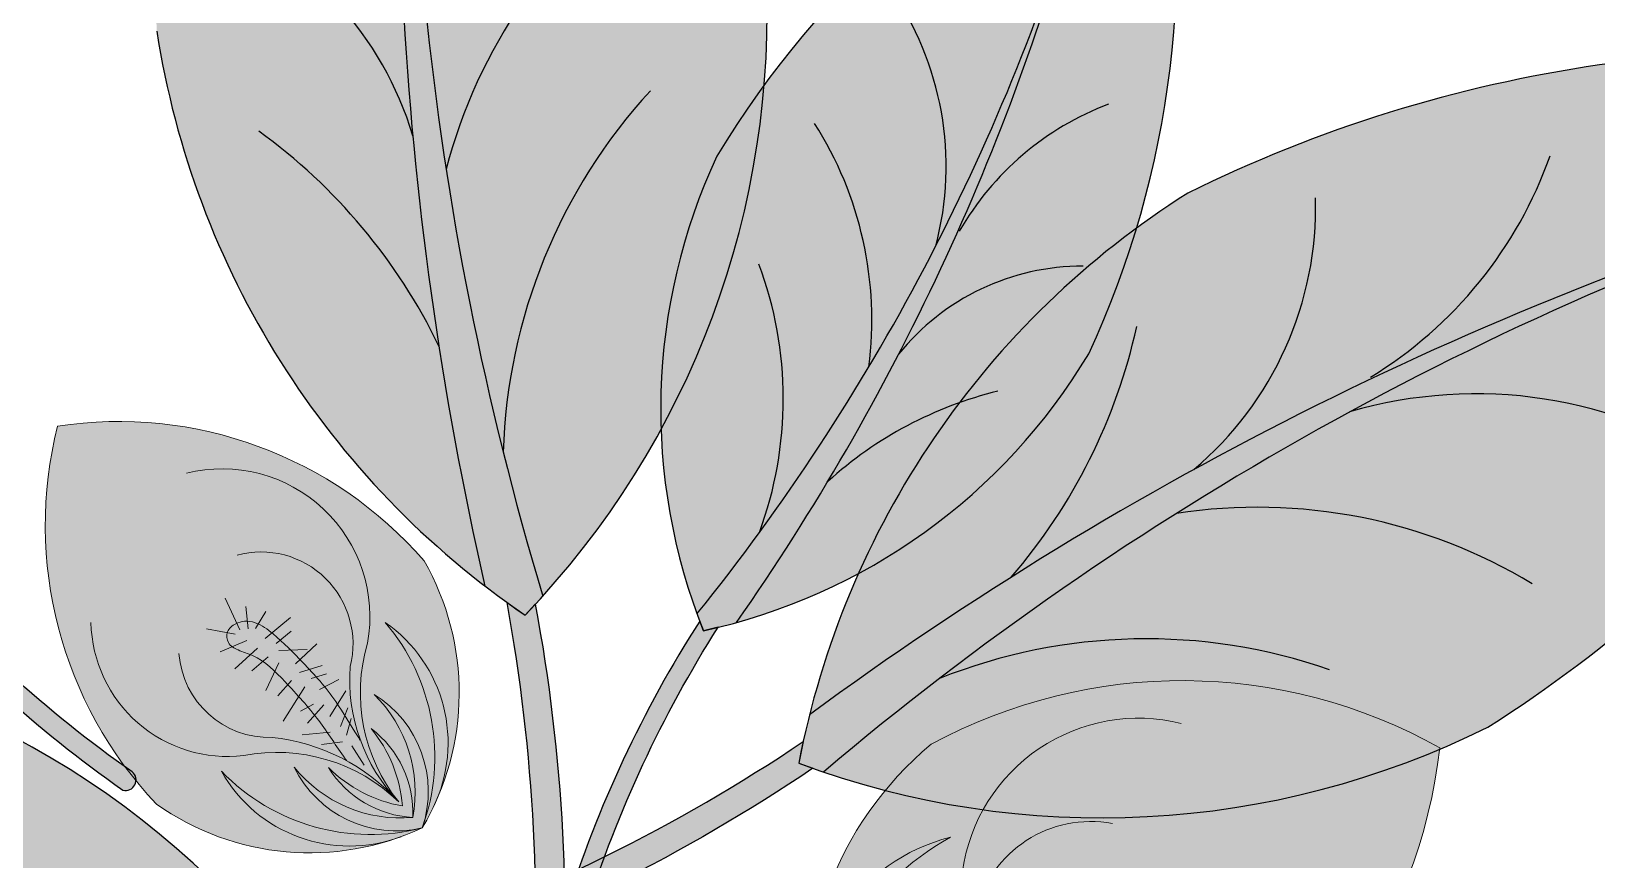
# Model space of a CAD drawing. Header units: inches. Extents: x 9636 to 21597, y -10243 to 557.
# Drawn here: x 14466.28 to 14480.7, y -8236.26 to -8228.63 of the extents above; entities that cross this region are included whole.
import ezdxf

# ---------------------------------------------------------------- set-up
doc = ezdxf.new("R2010")
doc.units = ezdxf.units.IN
doc.header["$MEASUREMENT"] = 0
doc.layers.add('MESA', color=7, linetype='Continuous')

# ---------------------------------------------------------------- blocks, each defined once
blk = doc.blocks.new('FF')
at = {"layer": 'MESA', "ltscale": 0.8}
h = blk.add_hatch(color=85, dxfattribs=at)
h.dxf.hatch_style = 1
h.set_gradient(color1=(103, 159, 96), color2=(179, 207, 175), one_color=1, tint=0.75, name='INVCURVED')
h.paths.add_polyline_path([(14473.04535998147, -8228.050261619477, -0.1995123331975758), (14470.99137573475, -8233.828754935867, -0.0967495278531692), (14469.88788071444, -8222.848962407377, 0.08665420676483183), (14470.45763398285, -8233.736541835246, -0.1924888780828612), (14467.43653441744, -8228.63090125584, -0.1586077411667837), (14469.48737456564, -8221.061268782325, -0.1586077411660197)])
h = blk.add_hatch(color=85, dxfattribs=at)
h.dxf.hatch_style = 1
h.set_gradient(color1=(103, 159, 96), color2=(52, 80, 48), one_color=1, tint=0.25)
h.paths.add_polyline_path([(14469.88788071444, -8222.848962407412, 0.09674952785286056), (14470.99137573475, -8233.828754935867, -0.007527451123012324), (14470.82731218793, -8234.004712391637, -0.01429188129494994), (14470.45763398285, -8233.736541835246, -0.08665420676455064)])
h = blk.add_hatch(color=85, dxfattribs=at)
h.dxf.hatch_style = 1
h.set_gradient(color1=(103, 159, 96), color2=(179, 207, 175), one_color=1, tint=0.75, name='INVCURVED')
h.paths.add_polyline_path([(14472.59367091433, -8229.781165389004, 0.1995123331975758), (14472.41025652909, -8233.99351590889, 0.0967495278531692), (14475.94868740701, -8227.282344934007, -0.08665420676483183), (14472.77415926402, -8234.072587125696, 0.1924888780828612), (14476.01757521314, -8231.599501395218, 0.1586077411667837), (14476.66551751051, -8226.246681221344, 0.1586077411660197)])
h = blk.add_hatch(color=85, dxfattribs=at)
h.dxf.hatch_style = 1
h.set_gradient(color1=(103, 159, 96), color2=(52, 80, 48), one_color=1, tint=0.25)
h.paths.add_polyline_path([(14475.94868740701, -8227.28234493403, -0.09674952785286056), (14472.41025652909, -8233.99351590889, 0.007527451123012324), (14472.46935749622, -8234.147998834014, 0.01429188129494994), (14472.77415926402, -8234.072587125696, 0.08665420676455064)])
h = blk.add_hatch(color=85, dxfattribs=at)
h.dxf.hatch_style = 1
h.set_gradient(color1=(103, 159, 96), color2=(179, 207, 175), one_color=1, tint=0.75, name='INVCURVED')
h.paths.add_polyline_path([(14479.69300360929, -8235.035398073847, -0.1995123331975758), (14473.57425845959, -8235.44867048561, -0.0967495278531692), (14483.20976751802, -8230.069961494279, 0.08665420676483183), (14473.44661971298, -8234.922275326044, -0.1924888780828612), (14476.92984629689, -8230.120011185527, -0.1586077411667837), (14484.69077078471, -8228.991590965967, -0.1586077411660197)])
h = blk.add_hatch(color=85, dxfattribs=at)
h.dxf.hatch_style = 1
h.set_gradient(color1=(103, 159, 96), color2=(52, 80, 48), one_color=1, tint=0.25)
h.paths.add_polyline_path([(14483.20976751799, -8230.06996149429, 0.09674952785286056), (14473.57425845959, -8235.448670485612, -0.007527451123012324), (14473.34757027314, -8235.368107840666, -0.01429188129494994), (14473.44661971298, -8234.922275326044, -0.08665420676455064)])
h = blk.add_hatch(color=7, dxfattribs=at)
h.dxf.hatch_style = 1
h.set_gradient(color1=(237, 238, 238), one_color=1, tint=1)
h.paths.add_polyline_path([(14466.52270519258, -8232.26463881957, 0.2569091805170801), (14467.43232185331, -8235.743321326594, 0.2403030205165218), (14469.63381774692, -8236.062354085405, -0.3583807301859824), (14468.0310290321, -8235.441265926584, 0.2702333190890776), (14469.88111233621, -8235.962945656387, -0.3489770048102109), (14468.70035027645, -8235.402690690296, 0.2509502793129825), (14469.7937676552, -8235.866760942034, -0.2453890551403372), (14469.01651608085, -8235.406944736804, 0.1532458537889449), (14469.69784046298, -8235.761125092788, 0.1518402250092038), (14469.41523670587, -8235.05437206388, 0.00137366511991412), (14469.41078230992, -8235.048914270781, -0.245389055139057), (14469.79376765515, -8235.866760942079, 0.2509502793127925), (14469.4369348804, -8234.733803249335, -0.3489770048638718), (14469.88111233635, -8235.962945656387, 0.2702333191166405), (14469.53966048599, -8234.071288021625, -0.358380731124288), (14470.00382822848, -8235.726350100265, 0.240303021013481), (14469.89785974449, -8233.504383230713, 0.2569091805174252)])
edge = h.paths.add_edge_path(flags=16)
edge.add_arc((14468.30029088602, -8236.958064739863), 1.839283122478519, 402.15840310310597, 403.657763788871, ccw=False)
edge.add_arc((14470.83616933381, -8234.600914270888), 1.623254014835382, 222.0586257767254, 223.7575411150787, ccw=False)
edge.add_arc((14468.30029088601, -8236.958064739856), 1.839283122478519, 403.6577637885158, 421.2168364125936)
edge.add_spline(control_points=[(14469.18389104076, -8235.343227893189), (14469.17971196097, -8235.337529734048), (14469.14088717759, -8235.284188428473), (14469.10387141838, -8235.229558198322), (14469.07099299562, -8235.180780455272)], knot_values=[0.2471511740125481, 0.2471511740125481, 0.2471511740125481, 0.2471511740125481, 0.247785628570655, 0.2530743171580143, 0.2530743171580143, 0.2530743171580143, 0.2530743171580143], degree=3, periodic=0)
edge.add_spline(control_points=[(14469.07099299562, -8235.180780455272), (14469.04914086247, -8235.148361085772), (14469.02736489027, -8235.115942068307), (14469.00529226543, -8235.083825331521)], knot_values=[0.2436361292652643, 0.2436361292652643, 0.2436361292652643, 0.2436361292652643, 0.2471511740125481, 0.2471511740125481, 0.2471511740125481, 0.2471511740125481], degree=3, periodic=0)
edge.add_spline(control_points=[(14469.00529226543, -8235.083825331521), (14468.98006447391, -8235.047117674623), (14468.94241055471, -8234.993738730052), (14468.90271647486, -8234.942187140692), (14468.88983204978, -8234.92586329841)], knot_values=[0.2377304945037521, 0.2377304945037521, 0.2377304945037521, 0.2377304945037521, 0.2417479965750198, 0.2436361292652643, 0.2436361292652643, 0.2436361292652643, 0.2436361292652643], degree=3, periodic=0)
edge.add_spline(control_points=[(14468.88983204978, -8234.92586329841), (14468.8699596845, -8234.900686128743), (14468.84962689744, -8234.875885020649), (14468.82888871008, -8234.851354651177)], knot_values=[0.2348183224622999, 0.2348183224622999, 0.2348183224622999, 0.2348183224622999, 0.2377304945037521, 0.2377304945037521, 0.2377304945037521, 0.2377304945037521], degree=3, periodic=0)
edge.add_spline(control_points=[(14468.82888871008, -8234.851354651177), (14468.80120562605, -8234.81860944217), (14468.77280015253, -8234.786346666788), (14468.74380316653, -8234.754315798305)], knot_values=[0.2309309092598198, 0.2309309092598198, 0.2309309092598198, 0.2309309092598198, 0.2348183224622999, 0.2348183224622999, 0.2348183224622999, 0.2348183224622999], degree=3, periodic=0)
edge.add_spline(control_points=[(14468.74380316653, -8234.754315798305), (14468.71053504397, -8234.717566914882), (14468.67648832074, -8234.68112328769), (14468.64186064356, -8234.644606578388)], knot_values=[0.2264708961110354, 0.2264708961110354, 0.2264708961110354, 0.2264708961110354, 0.2309309092598199, 0.2309309092598199, 0.2309309092598199, 0.2309309092598199], degree=3, periodic=0)
edge.add_spline(control_points=[(14468.64186064356, -8234.644606578388), (14468.63368319019, -8234.635983023134), (14468.59513930546, -8234.595477737652), (14468.55593867424, -8234.554772792253), (14468.52402042932, -8234.524355080484)], knot_values=[0.2215260703448321, 0.2215260703448321, 0.2215260703448321, 0.2215260703448321, 0.222579318859487, 0.2264708961110354, 0.2264708961110354, 0.2264708961110354, 0.2264708961110354], degree=3, periodic=0)
edge.add_spline(control_points=[(14468.52402042932, -8234.524355080484), (14468.48827317194, -8234.490288364908), (14468.45118711497, -8234.458249974783), (14468.41183427594, -8234.430685280442)], knot_values=[0.2171676473178, 0.2171676473178, 0.2171676473178, 0.2171676473178, 0.2215260703448321, 0.2215260703448321, 0.2215260703448321, 0.2215260703448321], degree=3, periodic=0)
edge.add_spline(control_points=[(14468.41183427594, -8234.430685280442), (14468.38204566097, -8234.409819846422), (14468.34432241612, -8234.38761113679), (14468.30409398615, -8234.37073871567), (14468.2969550035, -8234.367878733066)], knot_values=[0.2131642620453263, 0.2131642620453263, 0.2131642620453263, 0.2131642620453263, 0.2164634238997696, 0.2171676473178, 0.2171676473178, 0.2171676473178, 0.2171676473178], degree=3, periodic=0)
edge.add_spline(control_points=[(14468.2969550035, -8234.367878733066), (14468.26051783437, -8234.353281461319), (14468.20346737507, -8234.335620476053), (14468.14723767072, -8234.307217033693), (14468.1310135757, -8234.295242097944)], knot_values=[0.2077773224475375, 0.2077773224475375, 0.2077773224475375, 0.2077773224475375, 0.2113716592103856, 0.2131642620453263, 0.2131642620453263, 0.2131642620453263, 0.2131642620453263], degree=3, periodic=0)
edge.add_spline(control_points=[(14468.1310135757, -8234.295242097944), (14468.11699065378, -8234.284891838734), (14468.08297773413, -8234.250681754791), (14468.0755894119, -8234.195003376131), (14468.08468368794, -8234.165197702683)], knot_values=[0.203445163018474, 0.203445163018474, 0.203445163018474, 0.203445163018474, 0.2049945578871382, 0.2077773224475375, 0.2077773224475375, 0.2077773224475375, 0.2077773224475375], degree=3, periodic=0)
edge.add_spline(control_points=[(14468.08468368794, -8234.165197702683), (14468.08523564316, -8234.163388719016), (14468.09752588962, -8234.126961909333), (14468.13428262386, -8234.098713101375), (14468.1712579104, -8234.080968622826), (14468.1744509912, -8234.079514293586)], knot_values=[0.1996944706411438, 0.1996944706411438, 0.1996944706411438, 0.1996944706411438, 0.1998633638435843, 0.2031371852270858, 0.203445163018474, 0.203445163018474, 0.203445163018474, 0.203445163018474], degree=3, periodic=0)
edge.add_spline(control_points=[(14468.1744509912, -8234.079514293586), (14468.19670946158, -8234.069376390307), (14468.22808812164, -8234.060251432482), (14468.26068479852, -8234.059628543378), (14468.26948316369, -8234.060006743715)], knot_values=[0.1967564236367511, 0.1967564236367511, 0.1967564236367511, 0.1967564236367511, 0.1989032889930779, 0.1996944706411438, 0.1996944706411438, 0.1996944706411438, 0.1996944706411438], degree=3, periodic=0)
edge.add_spline(control_points=[(14468.26948316369, -8234.060006743715), (14468.2942347217, -8234.061070696773), (14468.32908429314, -8234.068602728858), (14468.3612943001, -8234.081513261775), (14468.37028753241, -8234.085571421054)], knot_values=[0.1936429904609736, 0.1936429904609736, 0.1936429904609736, 0.1936429904609736, 0.1958687424163022, 0.1967564236367511, 0.1967564236367511, 0.1967564236367511, 0.1967564236367511], degree=3, periodic=0)
edge.add_spline(control_points=[(14468.37028753241, -8234.085571421054), (14468.41595419595, -8234.106178316126), (14468.45671476993, -8234.136511169054), (14468.49575092437, -8234.168711150385)], knot_values=[0.1891354409754396, 0.1891354409754396, 0.1891354409754396, 0.1891354409754396, 0.1936429904609736, 0.1936429904609736, 0.1936429904609736, 0.1936429904609736], degree=3, periodic=0)
edge.add_spline(control_points=[(14468.49575092437, -8234.168711150385), (14468.49930047652, -8234.171639090257), (14468.52554792394, -8234.193491911317), (14468.55114130548, -8234.21587000754), (14468.57288984573, -8234.235558101946)], knot_values=[0.1860923947748148, 0.1860923947748148, 0.1860923947748148, 0.1860923947748148, 0.186502265629451, 0.1891354409754396, 0.1891354409754396, 0.1891354409754396, 0.1891354409754396], degree=3, periodic=0)
edge.add_spline(control_points=[(14468.57288984573, -8234.235558101946), (14468.6060078157, -8234.265538491985), (14468.63820372092, -8234.29627047156), (14468.66980274886, -8234.327509767434)], knot_values=[0.1820826809719926, 0.1820826809719926, 0.1820826809719926, 0.1820826809719926, 0.1860923947748149, 0.1860923947748149, 0.1860923947748149, 0.1860923947748149], degree=3, periodic=0)
edge.add_spline(control_points=[(14468.66980274886, -8234.327509767434), (14468.6988951046, -8234.356270927763), (14468.72748152458, -8234.385462108577), (14468.75581578407, -8234.414892679832)], knot_values=[0.1783910477803653, 0.1783910477803653, 0.1783910477803653, 0.1783910477803653, 0.1820826809719925, 0.1820826809719925, 0.1820826809719925, 0.1820826809719925], degree=3, periodic=0)
edge.add_spline(control_points=[(14468.75581578407, -8234.414892679832), (14468.76438934892, -8234.423797973832), (14468.79279754405, -8234.453457836813), (14468.82102849797, -8234.483301345423), (14468.84059992092, -8234.50432587966)], knot_values=[0.1746797876871894, 0.1746797876871894, 0.1746797876871894, 0.1746797876871894, 0.175796826109966, 0.1783910477803653, 0.1783910477803653, 0.1783910477803653, 0.1783910477803653], degree=3, periodic=0)
edge.add_spline(control_points=[(14468.84059992092, -8234.50432587966), (14468.86184022168, -8234.527143200185), (14468.88288924464, -8234.550153108168), (14468.90365010232, -8234.573449912335)], knot_values=[0.171864353741853, 0.171864353741853, 0.171864353741853, 0.171864353741853, 0.1746797876871893, 0.1746797876871893, 0.1746797876871893, 0.1746797876871893], degree=3, periodic=0)
edge.add_spline(control_points=[(14468.90365010232, -8234.573449912335), (14468.93022983794, -8234.603276372534), (14468.95633723613, -8234.633573089988), (14468.98176897522, -8234.664537974813)], knot_values=[0.1682598066156458, 0.1682598066156458, 0.1682598066156458, 0.1682598066156458, 0.171864353741853, 0.171864353741853, 0.171864353741853, 0.171864353741853], degree=3, periodic=0)
edge.add_spline(control_points=[(14468.98176897522, -8234.664537974813), (14469.01736969501, -8234.70788429038), (14469.05757093888, -8234.760258423941), (14469.09518370722, -8234.815180418998), (14469.1006759877, -8234.823319452667)], knot_values=[0.1623418216133556, 0.1623418216133556, 0.1623418216133556, 0.1623418216133556, 0.1673876610569998, 0.1682598066156458, 0.1682598066156458, 0.1682598066156458, 0.1682598066156458], degree=3, periodic=0)
edge.add_spline(control_points=[(14469.1006759877, -8234.823319452667), (14469.12390239646, -8234.857738765999), (14469.1462204867, -8234.892964044395), (14469.16804075059, -8234.928218661757)], knot_values=[0.1586535887747186, 0.1586535887747186, 0.1586535887747186, 0.1586535887747186, 0.1623418216133555, 0.1623418216133555, 0.1623418216133555, 0.1623418216133555], degree=3, periodic=0)
edge.add_spline(control_points=[(14469.16804075059, -8234.928218661757), (14469.18354400701, -8234.95326700103), (14469.19879595691, -8234.978330150834), (14469.21394382941, -8235.003129562701)], knot_values=[0.1560331062850654, 0.1560331062850654, 0.1560331062850654, 0.1560331062850654, 0.1586535887747186, 0.1586535887747186, 0.1586535887747186, 0.1586535887747186], degree=3, periodic=0)
edge.add_spline(control_points=[(14469.21394382941, -8235.003129562701), (14469.2374630311, -8235.041634136165), (14469.26921971297, -8235.093317616096), (14469.30153552062, -8235.141874790448), (14469.31030382976, -8235.154708511462)], knot_values=[0.1504801710943955, 0.1504801710943955, 0.1504801710943955, 0.1504801710943955, 0.1545488385723417, 0.1560331062850654, 0.1560331062850654, 0.1560331062850654, 0.1560331062850654], degree=3, periodic=0)
edge.add_arc((14470.83616933382, -8234.600914270897), 1.623254014835383, 199.9477473498994, 222.0586257763245)
h = blk.add_hatch(color=35, dxfattribs=at)
h.dxf.hatch_style = 1
h.set_gradient(color1=(179, 116, 77), color2=(114, 74, 49), one_color=1, tint=0.3199999928474426, name='CURVED')
h.paths.add_polyline_path([(14466.08384892124, -8234.546632762755), (14465.98715136237, -8234.704676947746, 0.03310768506175343), (14467.12399891627, -8235.615074943864, 0.8090823413515376), (14467.20996958791, -8235.447221087667, -0.032777259300629)])
h.paths.add_polyline_path([(14464.98041989401, -8233.652185321778, 0.03310768506174779), (14465.98715136237, -8234.704676947746), (14466.08384892124, -8234.546632762755, -0.03277725930060161), (14465.08508164829, -8233.50659861844), (14465.07429967334, -8233.64579972305)])
h = blk.add_hatch(color=35, dxfattribs=at)
h.dxf.hatch_style = 1
h.set_gradient(color1=(179, 116, 77), color2=(114, 74, 49), one_color=1, tint=0.3199999928474426, name='CURVED')
h.paths.add_polyline_path([(14470.90511174747, -8235.971161338), (14471.17196705014, -8236.008747907275, -0.03310768506175343), (14471.14278819451, -8238.126959414683, -0.8090823413515376), (14470.87483910436, -8238.068258463996, 0.032777259300629)])
h.paths.add_polyline_path([(14470.92129503497, -8233.905218745, -0.03310768506174779), (14471.17196705014, -8236.008747907275), (14470.90511174747, -8235.971161338, 0.03277725930060161), (14470.66106096359, -8233.888093407359), (14470.82731218793, -8234.004712391632)])
at = {"layer": 'MESA', "lineweight": 5, "ltscale": 0.8}
h = blk.add_hatch(color=83, dxfattribs=at)
h.dxf.hatch_style = 1
h.set_gradient(color1=(117, 211, 105), one_color=1, tint=1)
h.paths.add_polyline_path([(14468.0310290321, -8235.441265926584, 0.3583807301414101), (14469.63381774671, -8236.062354085472, 0.02724021252780064), (14469.88111233643, -8235.96294565633, -0.27023331912118)])
h.paths.add_polyline_path([(14469.79376765515, -8235.866760942037, -0.2509502793036039), (14468.70035027645, -8235.402690690296, 0.3489770048638718), (14469.8811123364, -8235.962945656343, 0.3489770048564635), (14469.4369348804, -8234.733803249332, -0.2509502793046178)])
h.paths.add_polyline_path([(14469.01651608085, -8235.406944736804, 0.2453890551401661), (14469.7937676552, -8235.866760942034, 0.2453890551330679), (14469.41078230992, -8235.048914270781, -0.1532458537798691), (14469.69784046294, -8235.761125092778, -0.1532458537804744)], flags=17)
h.paths.add_polyline_path([(14469.88111233635, -8235.962945656387, 0.02724021243329556), (14470.00382823003, -8235.726350096764, 0.3583807303279284), (14469.53966048599, -8234.071288021622, -0.2702333191168038)])
h = blk.add_hatch(color=95, dxfattribs=at)
h.dxf.hatch_style = 1
h.set_gradient(color1=(68, 182, 53), color2=(121, 213, 109), one_color=1, tint=0.6299999952316284, name='CYLINDER')
edge = h.paths.add_edge_path()
edge.add_spline(control_points=[(14468.37028753241, -8234.085571421054), (14468.3612943001, -8234.081513261775), (14468.32908429314, -8234.068602728858), (14468.2942347217, -8234.061070696773), (14468.26948316369, -8234.060006743715)], knot_values=[0.1936429904609736, 0.1936429904609736, 0.1936429904609736, 0.1936429904609736, 0.1945306716814224, 0.1967564236367511, 0.1967564236367511, 0.1967564236367511, 0.1967564236367511], degree=3, periodic=0)
edge.add_spline(control_points=[(14468.26948316369, -8234.060006743715), (14468.26068479852, -8234.059628543378), (14468.22808812164, -8234.060251432482), (14468.19670946158, -8234.069376390307), (14468.1744509912, -8234.079514293586)], knot_values=[0.1967564236367511, 0.1967564236367511, 0.1967564236367511, 0.1967564236367511, 0.197547605284817, 0.1996944706411439, 0.1996944706411439, 0.1996944706411439, 0.1996944706411439], degree=3, periodic=0)
edge.add_spline(control_points=[(14468.1744509912, -8234.079514293586), (14468.1712579104, -8234.080968622826), (14468.13428262386, -8234.098713101375), (14468.09752588962, -8234.126961909333), (14468.08523564316, -8234.163388719016), (14468.08468368794, -8234.165197702683)], knot_values=[0.1996944706411439, 0.1996944706411439, 0.1996944706411439, 0.1996944706411439, 0.2000024484325321, 0.2032762698160336, 0.2034451630184741, 0.2034451630184741, 0.2034451630184741, 0.2034451630184741], degree=3, periodic=0)
edge.add_spline(control_points=[(14468.08468368794, -8234.165197702683), (14468.0755894119, -8234.195003376131), (14468.08297773413, -8234.250681754791), (14468.11699065378, -8234.284891838734), (14468.1310135757, -8234.295242097944)], knot_values=[0.2034451630184741, 0.2034451630184741, 0.2034451630184741, 0.2034451630184741, 0.2062279275788734, 0.2077773224475375, 0.2077773224475375, 0.2077773224475375, 0.2077773224475375], degree=3, periodic=0)
edge.add_spline(control_points=[(14468.1310135757, -8234.295242097944), (14468.14723767072, -8234.307217033693), (14468.20346737507, -8234.335620476053), (14468.26051783437, -8234.353281461319), (14468.2969550035, -8234.367878733066)], knot_values=[0.2077773224475375, 0.2077773224475375, 0.2077773224475375, 0.2077773224475375, 0.2095699252824783, 0.2131642620453263, 0.2131642620453263, 0.2131642620453263, 0.2131642620453263], degree=3, periodic=0)
edge.add_spline(control_points=[(14468.2969550035, -8234.367878733066), (14468.30409398615, -8234.37073871567), (14468.34432241612, -8234.38761113679), (14468.38204566097, -8234.409819846422), (14468.41183427594, -8234.430685280442)], knot_values=[0.2131642620453263, 0.2131642620453263, 0.2131642620453263, 0.2131642620453263, 0.2138684854633567, 0.2171676473178, 0.2171676473178, 0.2171676473178, 0.2171676473178], degree=3, periodic=0)
edge.add_spline(control_points=[(14468.41183427594, -8234.430685280442), (14468.45118711497, -8234.458249974783), (14468.48827317194, -8234.490288364908), (14468.52402042932, -8234.524355080484)], knot_values=[0.2171676473178, 0.2171676473178, 0.2171676473178, 0.2171676473178, 0.2215260703448321, 0.2215260703448321, 0.2215260703448321, 0.2215260703448321], degree=3, periodic=0)
edge.add_spline(control_points=[(14468.52402042932, -8234.524355080484), (14468.55593867424, -8234.554772792253), (14468.59513930546, -8234.595477737652), (14468.63368319019, -8234.635983023134), (14468.64186064356, -8234.644606578388)], knot_values=[0.2215260703448321, 0.2215260703448321, 0.2215260703448321, 0.2215260703448321, 0.2254176475963806, 0.2264708961110354, 0.2264708961110354, 0.2264708961110354, 0.2264708961110354], degree=3, periodic=0)
edge.add_spline(control_points=[(14468.64186064356, -8234.644606578388), (14468.67648832074, -8234.68112328769), (14468.71053504397, -8234.717566914882), (14468.74380316653, -8234.754315798305)], knot_values=[0.2264708961110354, 0.2264708961110354, 0.2264708961110354, 0.2264708961110354, 0.2309309092598199, 0.2309309092598199, 0.2309309092598199, 0.2309309092598199], degree=3, periodic=0)
edge.add_spline(control_points=[(14468.74380316653, -8234.754315798305), (14468.77280015253, -8234.786346666788), (14468.80120562605, -8234.81860944217), (14468.82888871008, -8234.851354651177)], knot_values=[0.2309309092598199, 0.2309309092598199, 0.2309309092598199, 0.2309309092598199, 0.2348183224622999, 0.2348183224622999, 0.2348183224622999, 0.2348183224622999], degree=3, periodic=0)
edge.add_spline(control_points=[(14468.82888871008, -8234.851354651177), (14468.84962689744, -8234.875885020649), (14468.8699596845, -8234.900686128743), (14468.88983204978, -8234.92586329841)], knot_values=[0.2348183224622999, 0.2348183224622999, 0.2348183224622999, 0.2348183224622999, 0.2377304945037521, 0.2377304945037521, 0.2377304945037521, 0.2377304945037521], degree=3, periodic=0)
edge.add_spline(control_points=[(14468.88983204978, -8234.92586329841), (14468.90271647486, -8234.942187140692), (14468.94241055471, -8234.993738730052), (14468.98006447391, -8235.047117674623), (14469.00529226543, -8235.083825331521)], knot_values=[0.2377304945037521, 0.2377304945037521, 0.2377304945037521, 0.2377304945037521, 0.2396186271939966, 0.2436361292652643, 0.2436361292652643, 0.2436361292652643, 0.2436361292652643], degree=3, periodic=0)
edge.add_spline(control_points=[(14469.00529226543, -8235.083825331521), (14469.02736489027, -8235.115942068307), (14469.04914086247, -8235.148361085772), (14469.07099299562, -8235.180780455272)], knot_values=[0.2436361292652643, 0.2436361292652643, 0.2436361292652643, 0.2436361292652643, 0.2471511740125481, 0.2471511740125481, 0.2471511740125481, 0.2471511740125481], degree=3, periodic=0)
edge.add_spline(control_points=[(14469.07099299562, -8235.180780455272), (14469.10387141838, -8235.229558198322), (14469.14088717759, -8235.284188428473), (14469.17971196097, -8235.337529734048), (14469.18389104076, -8235.343227893189)], knot_values=[0.2471511740125481, 0.2471511740125481, 0.2471511740125481, 0.2471511740125481, 0.2524398625999075, 0.2530743171580144, 0.2530743171580144, 0.2530743171580144, 0.2530743171580144], degree=3, periodic=0)
edge.add_arc((14468.43359505511, -8236.782675540942), 1.623254014835383, 403.75754110825994, 422.4697254463208, ccw=False)
edge.add_arc((14470.83616933382, -8234.600914270897), 1.623254014835383, 199.9477473496014, 220.7272068850084, ccw=False)
edge.add_spline(control_points=[(14469.31030382976, -8235.154708511462), (14469.30153552062, -8235.141874790448), (14469.26921971297, -8235.093317616096), (14469.2374630311, -8235.041634136165), (14469.21394382941, -8235.003129562701)], knot_values=[0.1504801710943955, 0.1504801710943955, 0.1504801710943955, 0.1504801710943955, 0.1519644388071193, 0.1560331062850654, 0.1560331062850654, 0.1560331062850654, 0.1560331062850654], degree=3, periodic=0)
edge.add_spline(control_points=[(14469.21394382941, -8235.003129562701), (14469.19879595691, -8234.978330150834), (14469.18354400701, -8234.95326700103), (14469.16804075059, -8234.928218661757)], knot_values=[0.1560331062850654, 0.1560331062850654, 0.1560331062850654, 0.1560331062850654, 0.1586535887747186, 0.1586535887747186, 0.1586535887747186, 0.1586535887747186], degree=3, periodic=0)
edge.add_spline(control_points=[(14469.16804075059, -8234.928218661757), (14469.1462204867, -8234.892964044395), (14469.12390239646, -8234.857738765999), (14469.1006759877, -8234.823319452667)], knot_values=[0.1586535887747186, 0.1586535887747186, 0.1586535887747186, 0.1586535887747186, 0.1623418216133556, 0.1623418216133556, 0.1623418216133556, 0.1623418216133556], degree=3, periodic=0)
edge.add_spline(control_points=[(14469.1006759877, -8234.823319452667), (14469.09518370722, -8234.815180418998), (14469.05757093888, -8234.760258423941), (14469.01736969501, -8234.70788429038), (14468.98176897522, -8234.664537974813)], knot_values=[0.1623418216133556, 0.1623418216133556, 0.1623418216133556, 0.1623418216133556, 0.1632139671720015, 0.1682598066156458, 0.1682598066156458, 0.1682598066156458, 0.1682598066156458], degree=3, periodic=0)
edge.add_spline(control_points=[(14468.98176897522, -8234.664537974813), (14468.95633723613, -8234.633573089988), (14468.93022983794, -8234.603276372534), (14468.90365010232, -8234.573449912335)], knot_values=[0.1682598066156458, 0.1682598066156458, 0.1682598066156458, 0.1682598066156458, 0.171864353741853, 0.171864353741853, 0.171864353741853, 0.171864353741853], degree=3, periodic=0)
edge.add_spline(control_points=[(14468.90365010232, -8234.573449912335), (14468.88288924464, -8234.550153108168), (14468.86184022168, -8234.527143200185), (14468.84059992092, -8234.50432587966)], knot_values=[0.171864353741853, 0.171864353741853, 0.171864353741853, 0.171864353741853, 0.1746797876871894, 0.1746797876871894, 0.1746797876871894, 0.1746797876871894], degree=3, periodic=0)
edge.add_spline(control_points=[(14468.84059992092, -8234.50432587966), (14468.82102849797, -8234.483301345423), (14468.79279754405, -8234.453457836813), (14468.76438934892, -8234.423797973832), (14468.75581578407, -8234.414892679832)], knot_values=[0.1746797876871894, 0.1746797876871894, 0.1746797876871894, 0.1746797876871894, 0.1772740093575887, 0.1783910477803653, 0.1783910477803653, 0.1783910477803653, 0.1783910477803653], degree=3, periodic=0)
edge.add_spline(control_points=[(14468.75581578407, -8234.414892679832), (14468.72748152458, -8234.385462108577), (14468.6988951046, -8234.356270927763), (14468.66980274886, -8234.327509767434)], knot_values=[0.1783910477803653, 0.1783910477803653, 0.1783910477803653, 0.1783910477803653, 0.1820826809719925, 0.1820826809719925, 0.1820826809719925, 0.1820826809719925], degree=3, periodic=0)
edge.add_spline(control_points=[(14468.66980274886, -8234.327509767434), (14468.63820372092, -8234.29627047156), (14468.6060078157, -8234.265538491985), (14468.57288984573, -8234.235558101946)], knot_values=[0.1820826809719925, 0.1820826809719925, 0.1820826809719925, 0.1820826809719925, 0.1860923947748148, 0.1860923947748148, 0.1860923947748148, 0.1860923947748148], degree=3, periodic=0)
edge.add_spline(control_points=[(14468.57288984573, -8234.235558101946), (14468.55114130548, -8234.21587000754), (14468.52554792394, -8234.193491911317), (14468.49930047652, -8234.171639090257), (14468.49575092437, -8234.168711150385)], knot_values=[0.1860923947748148, 0.1860923947748148, 0.1860923947748148, 0.1860923947748148, 0.1887255701208035, 0.1891354409754396, 0.1891354409754396, 0.1891354409754396, 0.1891354409754396], degree=3, periodic=0)
edge.add_spline(control_points=[(14468.49575092437, -8234.168711150385), (14468.45671476993, -8234.136511169054), (14468.41595419595, -8234.106178316126), (14468.37028753241, -8234.085571421054)], knot_values=[0.1891354409754396, 0.1891354409754396, 0.1891354409754396, 0.1891354409754396, 0.1936429904609736, 0.1936429904609736, 0.1936429904609736, 0.1936429904609736], degree=3, periodic=0)
at = {"layer": 'MESA', "ltscale": 0.8}
h = blk.add_hatch(color=35, dxfattribs=at)
h.dxf.hatch_style = 1
h.set_gradient(color1=(179, 116, 77), color2=(114, 74, 49), one_color=1, tint=0.3199999928474426, name='CURVED')
h.paths.add_polyline_path([(14471.91199035324, -8235.380894497599), (14471.73224901723, -8235.335934132487, 0.03310768506175343), (14471.20385705542, -8236.693155119214, 0.8090823413515376), (14471.38974768428, -8236.724944229407, -0.032777259300629)])
h.paths.add_polyline_path([(14472.4351654932, -8234.060334156027, 0.03310768506174779), (14471.73224901723, -8235.335934132487), (14471.91199035324, -8235.380894497599, -0.03277725930060161), (14472.60540421127, -8234.116622253045), (14472.46935749622, -8234.14799883401)])
h = blk.add_hatch(color=85, dxfattribs=at)
h.dxf.hatch_style = 1
h.set_gradient(color1=(103, 159, 96), color2=(179, 207, 175), one_color=1, tint=0.75, name='INVCURVED')
h.paths.add_polyline_path([(14462.79013201799, -8239.848886834796, 0.1995123331975758), (14468.32640494867, -8237.21079693293, 0.0967495278531692), (14457.29134911433, -8237.243781195115, -0.08665420676483183), (14468.17972147031, -8236.689387812541, 0.1924888780828612), (14462.79013201803, -8234.210086732386, 0.1586077411667837), (14455.47191745102, -8237.02948678359, 0.1586077411660197)])
h = blk.add_hatch(color=7, dxfattribs=at)
h.dxf.hatch_style = 1
h.set_gradient(color1=(237, 238, 238), one_color=1, tint=1)
h.paths.add_polyline_path([(14479.24925211222, -8235.224804456038, 0.2569091805170801), (14474.56639744704, -8235.19378283623, 0.2403030205165218), (14473.42140688142, -8237.855102427553, -0.3583807301859824), (14474.74407631067, -8236.048890654105, 0.2702333190890776), (14473.46290478813, -8238.199737391085, -0.3489770048102109), (14474.56648884209, -8236.903810369195, 0.2509502793129825), (14473.61339477958, -8238.122366019232, -0.2453890551403372), (14474.45433170706, -8237.300054218189, 0.1532458537889449), (14473.77867195657, -8238.037392116034, 0.1518402250092038), (14474.76311133644, -8237.92067975829, 0.00137366511991412), (14474.77148105186, -8237.916920649302, -0.245389055139057), (14473.61339477954, -8238.122366019152, 0.2509502793127925), (14475.15900046827, -8238.056265949586, -0.3489770048638718), (14473.46290478808, -8238.199737391269, 0.2702333191166405), (14475.95762553671, -8238.40928581913, -0.358380731124288), (14473.71904480198, -8238.434018469756, 0.240303021013481), (14476.54968607059, -8239.05134771896, 0.2569091805174252)])
edge = h.paths.add_edge_path(flags=16)
edge.add_arc((14472.74524902088, -8235.875173727996), 2.395479541308427, 297.1250703776473, 298.6244310634123, ccw=False)
edge.add_arc((14474.8534657453, -8239.861148841905), 2.114123560077596, 117.02529305126669, 118.72420838962, ccw=False)
edge.add_arc((14472.74524902089, -8235.875173727987), 2.395479541308427, 298.6244310630571, 316.1835036871349)
edge.add_spline(control_points=[(14474.47793411788, -8237.532107116385), (14474.4865131649, -8237.528775506496), (14474.56672282505, -8237.497960380131), (14474.64794260574, -8237.469856108875), (14474.72040332362, -8237.444978807085)], knot_values=[0.2471511740125481, 0.2471511740125481, 0.2471511740125481, 0.2471511740125481, 0.247785628570655, 0.2530743171580143, 0.2530743171580143, 0.2530743171580143, 0.2530743171580143], degree=3, periodic=0)
edge.add_spline(control_points=[(14474.72040332362, -8237.444978807085), (14474.76856321459, -8237.428444494744), (14474.81669693427, -8237.412005860548), (14474.86455065246, -8237.39509197388)], knot_values=[0.2436361292652643, 0.2436361292652643, 0.2436361292652643, 0.2436361292652643, 0.2471511740125481, 0.2471511740125481, 0.2471511740125481, 0.2471511740125481], degree=3, periodic=0)
edge.add_spline(control_points=[(14474.86455065246, -8237.39509197388), (14474.91924481023, -8237.375760335271), (14474.99910627539, -8237.346430665079), (14475.07735845094, -8237.313917519563), (14475.10224355399, -8237.303225657432)], knot_values=[0.2377304945037521, 0.2377304945037521, 0.2377304945037521, 0.2377304945037521, 0.2417479965750198, 0.2436361292652643, 0.2436361292652643, 0.2436361292652643, 0.2436361292652643], degree=3, periodic=0)
edge.add_spline(control_points=[(14475.10224355399, -8237.303225657432), (14475.14062523219, -8237.286735003929), (14475.17868942959, -8237.26953818072), (14475.2165500367, -8237.251739975081)], knot_values=[0.2348183224622999, 0.2348183224622999, 0.2348183224622999, 0.2348183224622999, 0.2377304945037521, 0.2377304945037521, 0.2377304945037521, 0.2377304945037521], degree=3, periodic=0)
edge.add_spline(control_points=[(14475.2165500367, -8237.251739975081), (14475.26708957278, -8237.227981426962), (14475.31726632797, -8237.20315126555), (14475.36735120826, -8237.177498743366)], knot_values=[0.2309309092598198, 0.2309309092598198, 0.2309309092598198, 0.2309309092598198, 0.2348183224622999, 0.2348183224622999, 0.2348183224622999, 0.2348183224622999], degree=3, periodic=0)
edge.add_spline(control_points=[(14475.36735120826, -8237.177498743366), (14475.42481338504, -8237.148067710366), (14475.48215462802, -8237.117554213886), (14475.53978405176, -8237.086334668)], knot_values=[0.2264708961110354, 0.2264708961110354, 0.2264708961110354, 0.2264708961110354, 0.2309309092598199, 0.2309309092598199, 0.2309309092598199, 0.2309309092598199], degree=3, periodic=0)
edge.add_spline(control_points=[(14475.53978405176, -8237.086334668), (14475.5533934522, -8237.078962057376), (14475.61736276566, -8237.044164021818), (14475.68180507652, -8237.008607363347), (14475.7308477415, -8236.978735459237)], knot_values=[0.2215260703448321, 0.2215260703448321, 0.2215260703448321, 0.2215260703448321, 0.222579318859487, 0.2264708961110354, 0.2264708961110354, 0.2264708961110354, 0.2264708961110354], degree=3, periodic=0)
edge.add_spline(control_points=[(14475.7308477415, -8236.978735459237), (14475.78577371792, -8236.945280028105), (14475.83860068761, -8236.909455419187), (14475.88656629363, -8236.869268305323)], knot_values=[0.2171676473178, 0.2171676473178, 0.2171676473178, 0.2171676473178, 0.2215260703448321, 0.2215260703448321, 0.2215260703448321, 0.2215260703448321], degree=3, periodic=0)
edge.add_spline(control_points=[(14475.88656629363, -8236.869268305323), (14475.92287444838, -8236.838848175776), (14475.96355266306, -8236.798901460055), (14475.99836506092, -8236.754000971521), (14476.00437408788, -8236.745987539472)], knot_values=[0.2131642620453263, 0.2131642620453263, 0.2131642620453263, 0.2131642620453263, 0.2164634238997696, 0.2171676473178, 0.2171676473178, 0.2171676473178, 0.2171676473178], degree=3, periodic=0)
edge.add_spline(control_points=[(14476.00437408788, -8236.745987539472), (14476.03504399456, -8236.705087204913), (14476.07653104065, -8236.639293954657), (14476.13125294194, -8236.578162058018), (14476.15179608437, -8236.561800342792)], knot_values=[0.2077773224475375, 0.2077773224475375, 0.2077773224475375, 0.2077773224475375, 0.2113716592103856, 0.2131642620453263, 0.2131642620453263, 0.2131642620453263, 0.2131642620453263], degree=3, periodic=0)
edge.add_spline(control_points=[(14476.15179608437, -8236.561800342792), (14476.16955207518, -8236.547658472033), (14476.2240724944, -8236.516432964861), (14476.2966019993, -8236.52594887792), (14476.33102008677, -8236.547456750202)], knot_values=[0.203445163018474, 0.203445163018474, 0.203445163018474, 0.203445163018474, 0.2049945578871382, 0.2077773224475375, 0.2077773224475375, 0.2077773224475375, 0.2077773224475375], degree=3, periodic=0)
edge.add_spline(control_points=[(14476.33102008677, -8236.547456750202), (14476.33310900981, -8236.548762118786), (14476.37477566716, -8236.576526694073), (14476.39789063361, -8236.632303134262), (14476.40771917157, -8236.68480593008), (14476.40846978372, -8236.689313561417)], knot_values=[0.1996944706411438, 0.1996944706411438, 0.1996944706411438, 0.1996944706411438, 0.1998633638435843, 0.2031371852270858, 0.203445163018474, 0.203445163018474, 0.203445163018474, 0.203445163018474], degree=3, periodic=0)
edge.add_spline(control_points=[(14476.40846978372, -8236.689313561417), (14476.41370218446, -8236.720735559467), (14476.41457951981, -8236.763286960508), (14476.40435128178, -8236.804498266067), (14476.40090333194, -8236.815437298377)], knot_values=[0.1967564236367511, 0.1967564236367511, 0.1967564236367511, 0.1967564236367511, 0.1989032889930779, 0.1996944706411438, 0.1996944706411438, 0.1996944706411438, 0.1996944706411438], degree=3, periodic=0)
edge.add_spline(control_points=[(14476.40090333194, -8236.815437298377), (14476.39120356058, -8236.84621098052), (14476.36995680002, -8236.887501157096), (14476.34283652265, -8236.923654275219), (14476.3346940026, -8236.933595262128)], knot_values=[0.1936429904609736, 0.1936429904609736, 0.1936429904609736, 0.1936429904609736, 0.1958687424163022, 0.1967564236367511, 0.1967564236367511, 0.1967564236367511, 0.1967564236367511], degree=3, periodic=0)
edge.add_spline(control_points=[(14476.3346940026, -8236.933595262128), (14476.2933471641, -8236.98407452134), (14476.24142414446, -8237.025097186026), (14476.18773514472, -8237.063320086058)], knot_values=[0.1891354409754396, 0.1891354409754396, 0.1891354409754396, 0.1891354409754396, 0.1936429904609736, 0.1936429904609736, 0.1936429904609736, 0.1936429904609736], degree=3, periodic=0)
edge.add_spline(control_points=[(14476.18773514472, -8237.063320086058), (14476.18285321136, -8237.0667956891), (14476.14649936531, -8237.092428096608), (14476.10970577035, -8237.117060357297), (14476.07759457834, -8237.137765213576)], knot_values=[0.1860923947748148, 0.1860923947748148, 0.1860923947748148, 0.1860923947748148, 0.186502265629451, 0.1891354409754396, 0.1891354409754396, 0.1891354409754396, 0.1891354409754396], degree=3, periodic=0)
edge.add_spline(control_points=[(14476.07759457834, -8237.137765213576), (14476.02869669919, -8237.169293895531), (14475.97916494215, -8237.199408882314), (14475.92919670598, -8237.22860172228)], knot_values=[0.1820826809719926, 0.1820826809719926, 0.1820826809719926, 0.1820826809719926, 0.1860923947748149, 0.1860923947748149, 0.1860923947748149, 0.1860923947748149], degree=3, periodic=0)
edge.add_spline(control_points=[(14475.92919670598, -8237.22860172228), (14475.88319232556, -8237.255478766943), (14475.83681796892, -8237.281574165077), (14475.79022768541, -8237.307271519463)], knot_values=[0.1783910477803653, 0.1783910477803653, 0.1783910477803653, 0.1783910477803653, 0.1820826809719925, 0.1820826809719925, 0.1820826809719925, 0.1820826809719925], degree=3, periodic=0)
edge.add_spline(control_points=[(14475.79022768541, -8237.307271519463), (14475.77613009388, -8237.315047192378), (14475.729226425, -8237.340760086063), (14475.6821516374, -8237.366188002812), (14475.64909490728, -8237.383702956118)], knot_values=[0.1746797876871894, 0.1746797876871894, 0.1746797876871894, 0.1746797876871894, 0.175796826109966, 0.1783910477803653, 0.1783910477803653, 0.1783910477803653, 0.1783910477803653], degree=3, periodic=0)
edge.add_spline(control_points=[(14475.64909490728, -8237.383702956118), (14475.61321939164, -8237.4027114297), (14475.57716625184, -8237.42141425008), (14475.54084959436, -8237.43965769076)], knot_values=[0.171864353741853, 0.171864353741853, 0.171864353741853, 0.171864353741853, 0.1746797876871893, 0.1746797876871893, 0.1746797876871893, 0.1746797876871893], degree=3, periodic=0)
edge.add_spline(control_points=[(14475.54084959436, -8237.43965769076), (14475.49435406084, -8237.463014424733), (14475.44742659023, -8237.485618180284), (14475.39988693203, -8237.507146357077)], knot_values=[0.1682598066156458, 0.1682598066156458, 0.1682598066156458, 0.1682598066156458, 0.171864353741853, 0.171864353741853, 0.171864353741853, 0.171864353741853], degree=3, periodic=0)
edge.add_spline(control_points=[(14475.39988693203, -8237.507146357077), (14475.33333835489, -8237.537282659863), (14475.25388023468, -8237.570155858766), (14475.17209178505, -8237.598912499187), (14475.15999892547, -8237.603071314685)], knot_values=[0.1623418216133556, 0.1623418216133556, 0.1623418216133556, 0.1623418216133556, 0.1673876610569998, 0.1682598066156458, 0.1682598066156458, 0.1682598066156458, 0.1682598066156458], degree=3, periodic=0)
edge.add_spline(control_points=[(14475.15999892547, -8237.603071314685), (14475.10885920299, -8237.62065860816), (14475.05701256406, -8237.63683112782), (14475.00529719625, -8237.652367558328)], knot_values=[0.1586535887747186, 0.1586535887747186, 0.1586535887747186, 0.1586535887747186, 0.1623418216133555, 0.1623418216133555, 0.1623418216133555, 0.1623418216133555], degree=3, periodic=0)
edge.add_spline(control_points=[(14475.00529719625, -8237.652367558328), (14474.96855352476, -8237.663406162961), (14474.93187611994, -8237.67412366497), (14474.89556561018, -8237.68479935117)], knot_values=[0.1560331062850654, 0.1560331062850654, 0.1560331062850654, 0.1560331062850654, 0.1586535887747186, 0.1586535887747186, 0.1586535887747186, 0.1586535887747186], degree=3, periodic=0)
edge.add_spline(control_points=[(14474.89556561018, -8237.68479935117), (14474.83918843889, -8237.701374854885), (14474.76345175893, -8237.723859595737), (14474.69145853881, -8237.748103738666), (14474.67235388945, -8237.754797274849)], knot_values=[0.1504801710943955, 0.1504801710943955, 0.1504801710943955, 0.1504801710943955, 0.1545488385723417, 0.1560331062850654, 0.1560331062850654, 0.1560331062850654, 0.1560331062850654], degree=3, periodic=0)
edge.add_arc((14474.85346574529, -8239.861148841912), 2.114123560077597, 94.91441462444075, 117.0252930508658)
h = blk.add_hatch(color=35, dxfattribs=at)
h.dxf.hatch_style = 1
h.set_gradient(color1=(179, 116, 77), color2=(114, 74, 49), one_color=1, tint=0.3199999928474426, name='CURVED')
h.paths.add_polyline_path([(14471.57422581762, -8236.221468064841), (14471.64585636342, -8236.481263306647, -0.03310768506175343), (14469.690723769, -8237.296817065739, -0.8090823413515376), (14469.63803141418, -8237.027621909267, 0.032777259300629)])
h.paths.add_polyline_path([(14473.47623214103, -8235.414775656238, -0.03310768506174779), (14471.64585636342, -8236.481263306647), (14471.57422581762, -8236.221468064841, 0.03277725930060161), (14473.38846072982, -8235.169192211213), (14473.34757027314, -8235.368107840666)])
at = {"layer": 'MESA', "lineweight": 5, "ltscale": 0.8}
h = blk.add_hatch(color=83, dxfattribs=at)
h.dxf.hatch_style = 1
h.set_gradient(color1=(117, 211, 105), one_color=1, tint=1)
h.paths.add_polyline_path([(14474.74407631067, -8236.048890654105, 0.3583807301414101), (14473.42140688141, -8237.855102427275, 0.02724021252780064), (14473.46290478813, -8238.199737391384, -0.27023331912118)])
h.paths.add_polyline_path([(14473.61339477959, -8238.122366019174, -0.2509502793036039), (14474.56648884209, -8236.903810369195, 0.3489770048638718), (14473.46290478812, -8238.199737391347, 0.3489770048564635), (14475.15900046827, -8238.056265949584, -0.2509502793046178)])
h.paths.add_polyline_path([(14474.45433170706, -8237.300054218189, 0.2453890551401661), (14473.61339477958, -8238.122366019228, 0.2453890551330679), (14474.77148105186, -8237.916920649302, -0.1532458537798691), (14473.77867195659, -8238.037392115984, -0.1532458537804744)], flags=17)
h.paths.add_polyline_path([(14473.46290478808, -8238.199737391265, 0.02724021243329556), (14473.71904480587, -8238.434018472884, 0.3583807303279284), (14475.95762553671, -8238.409285819129, -0.2702333191168038)])
at = {"layer": 'MESA', "lineweight": 9, "ltscale": 0.8}
for p, q in [((14468.20229535241, -8234.139412582866), (14468.06732283279, -8233.849062125104)), ((14468.27718746363, -8234.130497488652), (14468.25470837432, -8233.924824323913)), ((14468.34371827517, -8234.128422183061), (14468.44047593904, -8233.972371918255)), ((14468.43358218883, -8234.220840482443), (14468.66627395284, -8234.025725266942)), ((14468.15645889026, -8234.178469143331), (14467.89320032755, -8234.129791880412)), ((14468.26507588715, -8234.237722079484), (14468.01992917202, -8234.342903345716)), ((14468.536346108, -8234.265117272744), (14468.67447575282, -8234.153388204562)), ((14468.71438332246, -8234.45433700521), (14468.91046245825, -8234.26766672472)), ((14468.36292939175, -8234.30796784186), (14468.15341052746, -8234.498230489517)), ((14468.46232629764, -8234.38714253458), (14468.31260484042, -8234.516257653002)), ((14468.56118387353, -8234.331661823539), (14468.82179324819, -8234.321699791093)), ((14468.56143743847, -8234.444779342066), (14468.44184788783, -8234.699113587903)), ((14468.74949405894, -8234.53308998318), (14468.9590649204, -8234.466923900949)), ((14468.85685276413, -8234.587543313073), (14468.99870354126, -8234.544823792603)), ((14468.67557803834, -8234.605798880833), (14468.55149970422, -8234.748609275788)), ((14468.79971539198, -8234.665601294771), (14468.60085966721, -8234.98112060662)), ((14468.93431705378, -8234.689106239131), (14469.11406628247, -8234.596040954793)), ((14469.02992682892, -8234.936925568369), (14469.17691946405, -8234.700890787224)), ((14468.87931937376, -8234.825424138673), (14468.7591066975, -8234.887235268583)), ((14468.97567078692, -8234.829670157533), (14468.82331253504, -8235.000406811814)), ((14469.12891401616, -8235.029233105357), (14469.19578886227, -8234.856580685746)), ((14469.18375328555, -8235.108568394051), (14469.22705890543, -8234.957325873498)), ((14469.03398315389, -8235.080997384532), (14468.77343280641, -8235.106678798013)), ((14469.146891592, -8235.172177954235), (14468.95190717796, -8235.194277883664)), ((14469.2308815993, -8235.2078310323), (14469.34634678259, -8235.387083272512))]:
    blk.add_line(p, q, dxfattribs=at)
at = {"layer": 'MESA', "ltscale": 0.8}
for points in [[(14465.08508164829, -8233.50659861844), (14465.07429967334, -8233.64579972305), (14464.98041989401, -8233.652185321778, 0.06628802967972178), (14467.12399891627, -8235.615074943864, 0.8090823413515378), (14467.20996958791, -8235.447221087667, -0.06562502276091056)], [(14470.66106096359, -8233.88809340736), (14470.82731218793, -8234.00471239164), (14470.92129503497, -8233.905218745002, -0.06628802967972178), (14471.14278819451, -8238.126959414685, -0.8090823413515378), (14470.87483910436, -8238.068258463998, 0.06562502276091056)], [(14472.60540421127, -8234.116622253045), (14472.46935749622, -8234.147998834014), (14472.4351654932, -8234.060334156027, 0.06628802967972178), (14471.20385705542, -8236.693155119214, 0.8090823413515378), (14471.38974768428, -8236.724944229407, -0.06562502276091056)], [(14473.38846072982, -8235.169192211215), (14473.34757027314, -8235.368107840668), (14473.47623214103, -8235.41477565624, -0.06628802967972178), (14469.690723769, -8237.29681706574, -0.8090823413515378), (14469.63803141418, -8237.027621909268, 0.06562502276091056)]]:
    blk.add_lwpolyline(points, format="xyb", close=True, dxfattribs=at)
for centre, radius, start, end in [((14501.34788872678, -8226.661339637647), 31.69016131675633, 173.0904906967495, 192.9006862948726), ((14498.54575116587, -8225.514127090828), 28.78153299601394, 174.6868095904414, 196.7913696731739), ((14480.06055424916, -8234.270574938218), 8.712585427786337, 112.9339929267397, 148.9839156016058), ((14468.11659724083, -8227.927486700586), 8.712585427786337, 335.0731410389461, 11.12306371381211), ((14474.83814953654, -8231.138948767206), 4.897047736877401, 125.4564419861117, 165.3469320460309), ((14457.00018592867, -8221.580238938113), 19.78786802722813, 321.1475073476782, 343.2520674304085), ((14454.91847058208, -8221.587628148334), 21.7876070042687, 325.038190725976, 344.8483863241003), ((14466.77183069928, -8230.497859973495), 3.154423388816684, 16.67560264397539, 68.1727907719954), ((14465.0658159628, -8228.468201089872), 7.990481596672286, 316.1408191208105, 2.998204736967312), ((14471.85662588299, -8229.87297146823), 2.848348437276224, 345.0298032526278, 35.21960040776346), ((14475.33247461342, -8227.405370934594), 7.990481596672286, 188.8224926641841, 235.6798782803398), ((14482.54419807781, -8241.48095584851), 12.6724902665297, 80.24773940342999, 116.2976620782956), ((14472.90519264255, -8224.334106944501), 12.6724902665297, 302.3868875156348, 338.4368101905006), ((14475.77334396949, -8232.6610250798), 5.149423105894036, 137.4283399062304, 178.2692074907844), ((14477.15558817275, -8231.814591754914), 2.689750615148152, 110.8312094070136, 150.0395587306276), ((14470.6537483442, -8231.286270378017), 3.366816296886844, 352.5919449748208, 32.48243503473614), ((14465.29190408005, -8233.820045218112), 5.266822155525183, 25.8042894137714, 54.15755401820115), ((14477.57016818042, -8232.108020670865), 5.493612704050341, 154.940672283883, 201.7980579000404), ((14476.57748805487, -8228.472724735171), 3.912253001405306, 301.331244386615, 340.5395937102245), ((14492.22214701399, -8260.451589826263), 31.69016131675633, 106.5224167931396, 126.3326123912638), ((14492.16045677164, -8257.424335979651), 28.78153299601394, 108.118735686831, 130.2232957695634), ((14481.19420442576, -8236.877454925254), 7.990481596672286, 122.2544187605734, 169.1118043767307), ((14474.9525241566, -8230.252536805156), 3.154423388816684, 310.1075287403638, 1.604716868384068), ((14469.66481467731, -8232.014615368898), 3.540329309418727, 339.6696695300639, 20.51053711462092), ((14475.95900904994, -8232.960739756407), 2.168727903706551, 89.76608624885591, 141.2632743768771), ((14471.31580248454, -8230.215752598742), 5.266822155525183, 319.2362155101606, 347.5894801145927), ((14471.30289238674, -8228.779652748815), 5.493612704050341, 282.2589987405082, 329.1163843566663), ((14476.04410613224, -8235.459736614102), 3.621043456957181, 103.7813230026483, 132.1345876070799), ((14479.58515553523, -8236.11032066656), 4.142934166470387, 56.15120270947471, 106.3409998646126), ((14477.5719499383, -8237.908586896412), 4.897047736877401, 58.88836808250137, 98.77885814242184), ((14462.38417863967, -8242.190249512765), 7.990481596672286, 40.23047042023467, 87.087856036392), ((14476.54728309455, -8239.371926497495), 5.149423105894036, 70.8602660026203, 111.7011335871746), ((14476.13639105642, -8227.880099107668), 7.990481596672286, 249.5727452172008, 296.4301308333563)]:
    blk.add_arc(centre, radius, start, end, dxfattribs=at)
at = {"layer": 'MESA', "lineweight": 9, "ltscale": 0.8}
for centre, radius, start, end in [((14467.08350452239, -8235.95211889636), 3.729880052366157, 41.01453796568504, 98.64739444936686), ((14470.13921580234, -8233.177248382628), 3.729880052366157, 165.8373535437673, 223.4702100274505), ((14468.03776609346, -8234.018811090877), 1.360816399643647, 349.6771737403703, 103.9745818692815), ((14468.39568787761, -8234.270564547802), 0.8474461488184172, 345.9193918887329, 105.083837359018), ((14467.77270013738, -8234.719245172757), 2.447895605194047, 329.4646911953331, 29.7547380541692), ((14468.08870148872, -8234.047520892005), 1.25857902827521, 181.1869658003871, 276.7757198606166), ((14470.91797973809, -8234.718333883999), 1.607365752450653, 163.5313789164619, 218.7110732702223), ((14468.47082092395, -8234.297667944238), 0.8323297560484371, 184.213556991475, 271.9273595380048), ((14470.83616933382, -8234.600914270897), 1.623254014835731, 175.6126437948867, 223.7575411010427), ((14476.8796298737, -8239.465442989762), 4.857790107342153, 60.80402081830898, 118.4368773019923), ((14476.47767952179, -8236.592263704453), 1.639171412224122, 76.15363307492953, 171.7423871351582), ((14468.30029088601, -8236.958064739854), 1.839283122480592, 42.15840311466545, 83.80370012037102), ((14468.54260823468, -8236.87539249985), 1.607365752450375, 45.77367472291922, 100.9533690767305), ((14476.60273355197, -8237.646850979989), 3.188135513144543, 129.6966772135081, 189.9867240723429), ((14474.42160339596, -8234.684496581478), 4.857790107342153, 295.9812052402243, 353.6140617239099), ((14468.84581039602, -8233.744761086436), 2.447895605194047, 234.7300099389653, 295.0200567978014), ((14476.03395197984, -8236.988398691017), 1.0840250083682, 79.1802242660159, 166.8940268125453)]:
    blk.add_arc(centre, radius, start, end, dxfattribs=at)
at = {"layer": 'MESA', "color": 62, "lineweight": 5, "ltscale": 0.8}
for centre, radius, start, end in [((14468.76548818781, -8235.181026997765), 1.353093988771021, 333.8773678425528, 55.09973379010011), ((14468.08816106753, -8235.309935071597), 1.908165893264275, 339.9878759132878, 40.47601297871108), ((14468.88572669661, -8235.627822182427), 1.050285825198379, 341.3928031026859, 58.34405438619697), ((14468.55776278488, -8235.633376822283), 1.257845851722375, 349.3072251745187, 45.6571300885302), ((14468.81923334608, -8235.8245242752), 0.9754491558092263, 357.5183334084766, 52.6676444016004), ((14468.41972105634, -8235.862318833291), 1.282119101587379, 4.526889025303772, 39.37712833479846), ((14469.68025727202, -8234.614047255827), 1.257845851722375, 218.8276179046067, 275.1775228186173), ((14469.64320749841, -8234.93995904711), 1.050285825198379, 206.1406936069387, 283.0919448904499), ((14469.92140672025, -8234.4986483527), 1.282119101587379, 225.1076196583362, 259.9578589678305), ((14469.84538971208, -8234.892678697657), 0.9754491558092263, 211.8171035915332, 266.9664145846568), ((14469.40344660647, -8234.115533269603), 1.908165893264275, 224.0087350144236, 284.4968720798467), ((14469.21003689522, -8234.777335357063), 1.353093988771021, 209.3850142030352, 290.6073801505816), ((14475.18089481334, -8237.756162315021), 1.76226755302391, 104.3516814775775, 185.5740474251228), ((14475.94798821288, -8238.223005918775), 2.485192357214421, 118.9754022889646, 179.4635393543882)]:
    blk.add_arc(centre, radius, start, end, dxfattribs=at)
blk.add_open_spline([(14469.31030382976, -8235.154708511462), (14469.30153552062, -8235.141874790448), (14469.22743004478, -8235.030525182525), (14469.0776875566, -8234.761636451123), (14468.80347554315, -8234.460407710396), (14468.55959409016, -8234.214444293912), (14468.37700067321, -8234.075059450193), (14468.24834575644, -8234.052728852714), (14468.15532187513, -8234.082543716879), (14468.07025483481, -8234.147920648076), (14468.08427941357, -8234.272733507329), (14468.19437841897, -8234.334657852505), (14468.39798963329, -8234.392568375331), (14468.64238426106, -8234.641802973472), (14468.92941900932, -8234.953617425566), (14469.09151313896, -8235.216353518575), (14469.17971196097, -8235.337529734048), (14469.18389104076, -8235.343227893189)], degree=3, knots=[0.1504801710943955, 0.1504801710943955, 0.1504801710943955, 0.1504801710943955, 0.1519644388071193, 0.1632139671720015, 0.1772740093575887, 0.1887255701208035, 0.1945306716814224, 0.197547605284817, 0.2000024484325321, 0.2032762698160336, 0.2062279275788734, 0.2095699252824783, 0.2138684854633567, 0.2254176475963806, 0.2396186271939966, 0.2524398625999075, 0.2530743171580144, 0.2530743171580144, 0.2530743171580144, 0.2530743171580144], dxfattribs=at)

msp = doc.modelspace()

# ---------------------------------------------------------------- block references
at = {"color": 18, "true_color": 0x000000}
msp.add_blockref('FF', (0, 0), dxfattribs=at)

doc.saveas('drawing.dxf')
